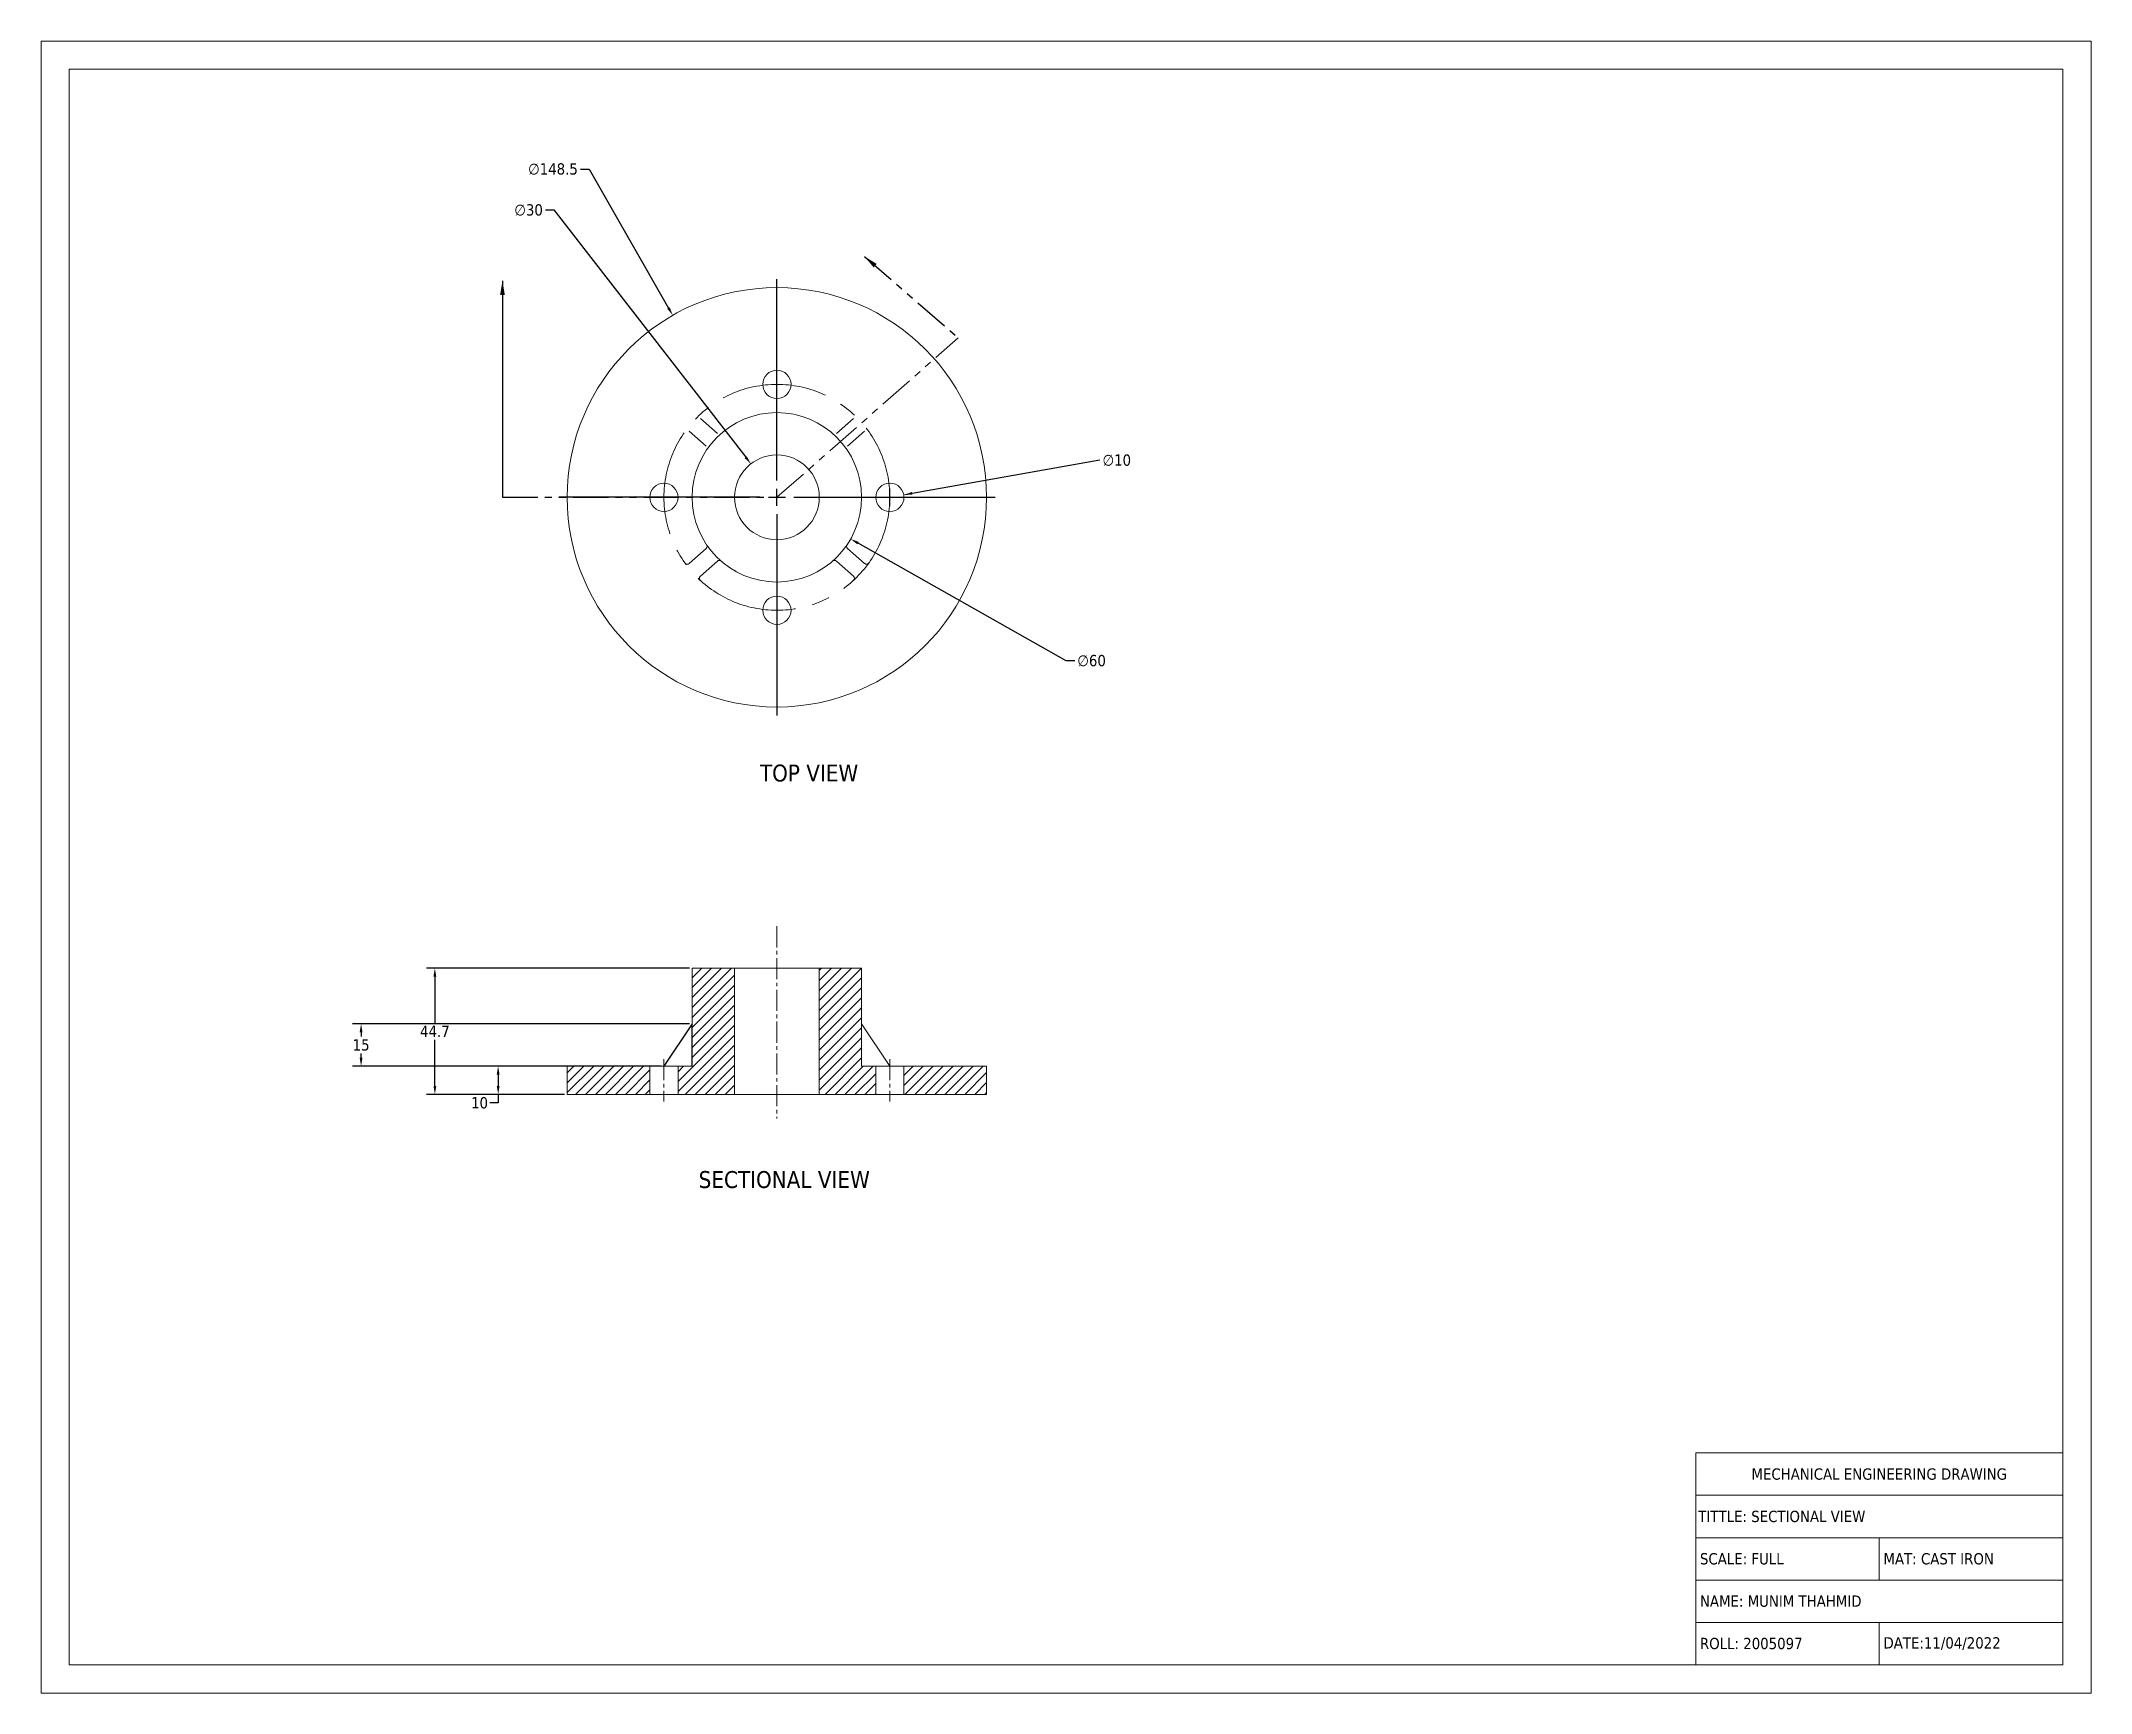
# Model space of a CAD drawing. Header units: millimetres. Extents: x -603 to 123, y 364 to 949.
import ezdxf

# ---------------------------------------------------------------- set-up
doc = ezdxf.new("R2010")
doc.units = ezdxf.units.MM
doc.header["$LTSCALE"] = 10
doc.header["$MEASUREMENT"] = 0
doc.linetypes.add('CENTER2', pattern=[1.125, 0.75, -0.125, 0.125, -0.125])
doc.linetypes.add('PHANTOM', pattern=[2.5, 1.25, -0.25, 0.25, -0.25, 0.25, -0.25])
doc.layers.get('0').update_dxf_attribs({"lineweight": 20})
doc.layers.add('DIMENSION', color=4, linetype='Continuous')
doc.styles.get("Standard").update_dxf_attribs({"font": 'tahoma.ttf', "height": 4})
doc.dimstyles.new('Customized Dimension Style', dxfattribs={"dimtxt": 3, "dimasz": 3, "dimexe": 3, "dimexo": 1, "dimgap": 1, "dimtad": 0, "dimtih": 1, "dimtoh": 1, "dimdec": 1, "dimzin": 12, "dimdsep": 46, "dimtxsty": 'Standard', "dimcen": -3, "dimadec": 0, "dimazin": 3, "dimtfac": 1, "dimtdec": 1, "dimtofl": 0, "dimtmove": 0, "dimatfit": 3, "dimfxl": 1, "dimtolj": 1, "dimtzin": 0, "dimarcsym": 0})

# ---------------------------------------------------------------- blocks, each defined once
blk = doc.blocks.new('*D24')
at = {"layer": 'Defpoints', "color": 0}
for p in [(-379.72, 851.65), (-305.96, 722.76)]:
    blk.add_point(p, dxfattribs=at)
at = {"layer": 'DIMENSION', "color": 0, "lineweight": -2}
for p, q in [((-412.38, 903.47), (-409.38, 903.47)), ((-409.38, 903.47), (-381.21, 854.25)), ((-342.84, 793.21), (-342.84, 864.46)), ((-348.84, 787.21), (-420.09, 787.21)), ((-345.84, 787.21), (-339.84, 787.21)), ((-342.84, 784.21), (-342.84, 790.21)), ((-336.84, 787.21), (-265.59, 787.21)), ((-342.84, 781.21), (-342.84, 709.96))]:
    blk.add_line(p, q, dxfattribs=at)
at = {"layer": 'DIMENSION', "color": 0}
blk.add_solid([(-380.78, 854.5), (-381.65, 854), (-379.72, 851.65)], dxfattribs=at)
at = {"layer": 'DIMENSION', "color": 0, "insert": (-422.14, 903.47), "char_height": 4, "attachment_point": 5}
blk.add_mtext('\\A1;∅148.5', dxfattribs=at)
blk = doc.blocks.new('*D25')
at = {"layer": 'Defpoints', "color": 0}
for p in [(-352.04, 799.06), (-333.64, 775.36)]:
    blk.add_point(p, dxfattribs=at)
at = {"layer": 'DIMENSION', "color": 0, "lineweight": -2}
for p, q in [((-424.82, 888.96), (-421.82, 888.96)), ((-421.82, 888.96), (-353.88, 801.43)), ((-342.84, 793.21), (-342.84, 805.21)), ((-348.84, 787.21), (-360.84, 787.21)), ((-345.84, 787.21), (-339.84, 787.21)), ((-342.84, 784.21), (-342.84, 790.21)), ((-336.84, 787.21), (-324.84, 787.21)), ((-342.84, 781.21), (-342.84, 769.21))]:
    blk.add_line(p, q, dxfattribs=at)
at = {"layer": 'DIMENSION', "color": 0}
blk.add_solid([(-353.48, 801.73), (-354.27, 801.12), (-352.04, 799.06)], dxfattribs=at)
at = {"layer": 'DIMENSION', "color": 0, "insert": (-430.78, 888.96), "char_height": 4, "attachment_point": 5}
blk.add_mtext('\\A1;∅30', dxfattribs=at)
blk = doc.blocks.new('*D26')
at = {"layer": 'Defpoints', "color": 0}
for p in [(-307.76, 786.34), (-297.92, 788.08)]:
    blk.add_point(p, dxfattribs=at)
at = {"layer": 'DIMENSION', "color": 0, "lineweight": -2}
for p, q in [((-228.42, 800.35), (-294.96, 788.6)), ((-305.84, 787.21), (-299.84, 787.21)), ((-302.84, 784.21), (-302.84, 790.21))]:
    blk.add_line(p, q, dxfattribs=at)
at = {"layer": 'DIMENSION', "color": 0}
blk.add_solid([(-295.05, 789.09), (-294.87, 788.11), (-297.92, 788.08)], dxfattribs=at)
at = {"layer": 'DIMENSION', "color": 0, "insert": (-222.47, 800.35), "char_height": 4, "attachment_point": 5}
blk.add_mtext('\\A1;∅10', dxfattribs=at)
blk = doc.blocks.new('*D27')
at = {"layer": 'Defpoints', "color": 0}
for p in [(-368.97, 801.95), (-316.71, 772.46)]:
    blk.add_point(p, dxfattribs=at)
at = {"layer": 'DIMENSION', "color": 0, "lineweight": -2}
for p, q in [((-342.84, 793.21), (-342.84, 820.21)), ((-348.84, 787.21), (-375.84, 787.21)), ((-345.84, 787.21), (-339.84, 787.21)), ((-342.84, 784.21), (-342.84, 790.21)), ((-336.84, 787.21), (-309.84, 787.21)), ((-342.84, 781.21), (-342.84, 754.21)), ((-240.34, 729.36), (-314.1, 770.99)), ((-237.34, 729.36), (-240.34, 729.36))]:
    blk.add_line(p, q, dxfattribs=at)
at = {"layer": 'DIMENSION', "color": 0}
blk.add_solid([(-313.86, 771.42), (-314.35, 770.55), (-316.71, 772.46)], dxfattribs=at)
at = {"layer": 'DIMENSION', "color": 0, "insert": (-231.39, 729.36), "char_height": 4, "attachment_point": 5}
blk.add_mtext('\\A1;∅60', dxfattribs=at)
blk = doc.blocks.new('*D28')
at = {"layer": 'Defpoints', "color": 0, "linetype": 'Continuous'}
for p in [(-417.09, 585.77), (-441.55, 575.77), (-417.09, 575.77)]:
    blk.add_point(p, dxfattribs=at)
at = {"layer": 'DIMENSION', "color": 0, "linetype": 'Continuous', "lineweight": -2}
for p, q in [((-418.09, 585.77), (-444.55, 585.77)), ((-441.55, 582.77), (-441.55, 578.77)), ((-418.09, 575.77), (-444.55, 575.77)), ((-441.55, 575.77), (-441.55, 572.77)), ((-441.55, 572.77), (-444.55, 572.77))]:
    blk.add_line(p, q, dxfattribs=at)
at = {"layer": 'DIMENSION', "color": 0, "linetype": 'Continuous'}
for points in [[(-442.05, 582.77), (-441.05, 582.77), (-441.55, 585.77)], [(-442.05, 578.77), (-441.05, 578.77), (-441.55, 575.77)]]:
    blk.add_solid(points, dxfattribs=at)
at = {"layer": 'DIMENSION', "color": 0, "linetype": 'Continuous', "insert": (-448.14, 572.77), "char_height": 4, "attachment_point": 5}
blk.add_mtext('\\A1;10', dxfattribs=at)
blk = doc.blocks.new('*D29')
at = {"layer": 'Defpoints', "color": 0, "linetype": 'Continuous'}
for p in [(-372.84, 620.47), (-463.96, 575.77), (-418.09, 575.77)]:
    blk.add_point(p, dxfattribs=at)
at = {"layer": 'DIMENSION', "color": 0, "linetype": 'Continuous', "lineweight": -2}
for p, q in [((-373.84, 620.47), (-466.96, 620.47)), ((-463.96, 617.47), (-463.96, 601.12)), ((-463.96, 578.77), (-463.96, 595.12)), ((-419.09, 575.77), (-466.96, 575.77))]:
    blk.add_line(p, q, dxfattribs=at)
at = {"layer": 'DIMENSION', "color": 0, "linetype": 'Continuous'}
for points in [[(-464.46, 617.47), (-463.46, 617.47), (-463.96, 620.47)], [(-464.46, 578.77), (-463.46, 578.77), (-463.96, 575.77)]]:
    blk.add_solid(points, dxfattribs=at)
at = {"layer": 'DIMENSION', "color": 0, "linetype": 'Continuous', "insert": (-463.96, 598.12), "char_height": 4, "attachment_point": 5}
blk.add_mtext('\\A1;44.7', dxfattribs=at)
blk = doc.blocks.new('*D30')
at = {"layer": 'Defpoints', "color": 0, "linetype": 'Continuous'}
for p in [(-372.84, 600.77), (-490.09, 585.77), (-382.84, 585.77)]:
    blk.add_point(p, dxfattribs=at)
at = {"layer": 'DIMENSION', "color": 0, "linetype": 'Continuous', "lineweight": -2}
for p, q in [((-373.84, 600.77), (-493.09, 600.77)), ((-490.09, 597.77), (-490.09, 596.31)), ((-490.09, 588.77), (-490.09, 590.22)), ((-383.84, 585.77), (-493.09, 585.77))]:
    blk.add_line(p, q, dxfattribs=at)
at = {"layer": 'DIMENSION', "color": 0, "linetype": 'Continuous'}
for points in [[(-490.59, 597.77), (-489.59, 597.77), (-490.09, 600.77)], [(-490.59, 588.77), (-489.59, 588.77), (-490.09, 585.77)]]:
    blk.add_solid(points, dxfattribs=at)
at = {"layer": 'DIMENSION', "color": 0, "linetype": 'Continuous', "insert": (-490.09, 593.27), "char_height": 4, "attachment_point": 5}
blk.add_mtext('\\A1;15', dxfattribs=at)

msp = doc.modelspace()

# ---------------------------------------------------------------- hatches: boundary and pattern name
at = {"linetype": 'Continuous'}
h = msp.add_hatch(dxfattribs=at)
h.set_pattern_fill('ANSI31', color=256, scale=20, style=0)
h.paths.add_polyline_path([(-387.84, 585.77), (-417.09, 585.77), (-417.09, 575.77), (-387.84, 575.77)])
h.paths.add_polyline_path([(-357.84, 610.77), (-357.84, 620.47), (-372.84, 620.47), (-372.84, 585.77), (-377.84, 585.77), (-377.84, 575.77), (-357.84, 575.77)])
h.paths.add_polyline_path([(-312.84, 620.47), (-327.84, 620.47), (-327.84, 610.77), (-327.84, 575.77), (-307.84, 575.77), (-307.84, 585.77), (-312.84, 585.77)])
h.paths.add_polyline_path([(-268.59, 585.77), (-297.84, 585.77), (-297.84, 575.77), (-268.59, 575.77)])

# ---------------------------------------------------------------- linework, layer by layer
at = {"linetype": 'PHANTOM'}
for p, q in [((-342.84, 787.21), (-278.62, 843.69)), ((-440.02, 787.21), (-342.84, 787.21))]:
    msp.add_line(p, q, dxfattribs=at)
at = {"linetype": 'Continuous'}
for p, q in [((-369.95, 815.12), (-363.91, 809.79)), ((-315.72, 815.11), (-321.76, 809.79)), ((-373.92, 810.62), (-367.88, 805.29)), ((-311.76, 810.61), (-317.8, 805.29)), ((-373.92, 763.8), (-367.88, 769.12)), ((-369.95, 759.3), (-363.91, 764.62)), ((-315.72, 759.3), (-321.76, 764.63)), ((-311.76, 763.8), (-317.8, 769.13)), ((-372.84, 585.77), (-372.84, 620.47)), ((-372.84, 620.47), (-312.84, 620.47)), ((-357.84, 620.47), (-357.84, 610.77)), ((-327.84, 620.47), (-327.84, 610.77)), ((-312.84, 620.47), (-312.84, 585.77)), ((-372.84, 610.77), (-372.84, 585.77)), ((-357.84, 610.77), (-357.84, 575.77)), ((-327.84, 610.77), (-327.84, 575.77)), ((-312.84, 585.77), (-312.84, 610.77)), ((-312.84, 585.77), (-312.84, 600.77)), ((-312.84, 600.77), (-302.84, 585.77)), ((-372.84, 585.77), (-417.09, 585.77)), ((-417.09, 585.77), (-417.09, 575.77)), ((-387.84, 585.77), (-387.84, 575.77)), ((-377.84, 585.77), (-377.84, 575.77)), ((-268.59, 585.77), (-312.84, 585.77)), ((-307.84, 585.77), (-307.84, 575.77)), ((-297.84, 585.77), (-297.84, 575.77)), ((-268.59, 575.77), (-268.59, 585.77)), ((-417.09, 575.77), (-268.59, 575.77))]:
    msp.add_line(p, q, dxfattribs=at)
at = {"linetype": 'CENTER2'}
for p, q in [((-342.84, 635.31), (-342.84, 567.26)), ((-382.84, 588.27), (-382.84, 573.27)), ((-302.84, 588.27), (-302.84, 573.27))]:
    msp.add_line(p, q, dxfattribs=at)
for p, q in [((-17.45, 373.8), (-17.45, 448.8)), ((-17.45, 448.8), (112.55, 448.8)), ((112.55, 448.8), (112.55, 373.8)), ((-17.45, 433.8), (112.55, 433.8)), ((112.55, 433.8), (112.55, 373.8)), ((-17.45, 418.8), (112.55, 418.8)), ((47.55, 418.8), (47.55, 403.8)), ((-17.45, 403.8), (112.55, 403.8)), ((-17.45, 388.8), (112.55, 388.8)), ((47.55, 388.8), (47.55, 373.8)), ((112.55, 373.8), (-17.45, 373.8))]:
    msp.add_line(p, q)
for points in [[(-603.45, 363.8), (122.55, 363.8), (122.55, 948.8), (-603.45, 948.8)], [(-593.45, 373.8), (112.55, 373.8), (112.55, 938.8), (-593.45, 938.8)]]:
    msp.add_lwpolyline(points, close=True)
at = {"linetype": 'Continuous'}
for centre, radius in [((-342.84, 787.21), 74.25), ((-342.84, 827.21), 5), ((-342.84, 787.21), 30), ((-342.84, 787.21), 15), ((-382.84, 787.21), 5), ((-302.84, 787.21), 5), ((-342.84, 747.21), 5)]:
    msp.add_circle(centre, radius, dxfattribs=at)
at = {"linetype": 'CENTER2', "ltscale": 5}
msp.add_circle((-342.84, 787.21), 40, dxfattribs=at)
at = {"linetype": 'Continuous'}
for centre, start, end in [((-368.54, 769.87), 311.40962, 33.99595), ((-317.14, 769.88), 146.01519, 228.60151), ((-374.58, 764.55), 215.52278, 311.40962), ((-363.25, 763.87), 48.8233, 131.40962), ((-363.25, 763.87), 48.8233, 131.40962), ((-322.43, 763.88), 48.60151, 131.18784), ((-311.09, 764.55), 228.60151, 324.48836), ((-369.29, 758.55), 131.40962, 227.29646), ((-316.38, 758.55), 312.71467, 48.60151)]:
    msp.add_arc(centre, 1, start, end, dxfattribs=at)
at = {"layer": 'DIMENSION', "linetype": 'PHANTOM'}
msp.add_line((-440.02, 787.21), (-342.84, 787.21), dxfattribs=at)
at = {"layer": 'DIMENSION', "color": 0, "linetype": 'Continuous'}
msp.add_line((-372.84, 600.77), (-382.84, 585.77), dxfattribs=at)
at = {"layer": 'DIMENSION', "linetype": 'Continuous'}
msp.add_line((-372.84, 585.77), (-372.84, 600.77), dxfattribs=at)

# ---------------------------------------------------------------- texts
at = {"char_height": 4}
for s, insert, width, attachment_point in [('MECHANICAL ENGINEERING DRAWING', (47.55, 441.3), 130, 5), ('TITTLE: SECTIONAL VIEW', (-16.52, 426.3), 130, 4), (' SCALE: FULL', (-17.45, 411.3), 65, 4), (' MAT: CAST IRON', (47.55, 411.3), 65, 4), (' NAME: MUNIM THAHMID', (-17.45, 396.3), 130, 4), (' ROLL: 2005097', (-17.45, 381.3), 65, 4), ('\\A1; DATE:11/04/2022', (47.55, 381.3), 65, 4)]:
    msp.add_mtext(s, dxfattribs=dict(at, insert=insert, width=width, attachment_point=attachment_point))
at = {"layer": 'DIMENSION', "linetype": 'Continuous', "char_height": 6, "attachment_point": 1}
for s, insert, width in [('{\\C7;TOP VIEW}', (-348.85, 692.58), 63.3475), ('{\\C7;SECTIONAL VIEW}', (-370.55, 548.62), 97.1907)]:
    msp.add_mtext(s, dxfattribs=dict(at, insert=insert, width=width))

# ---------------------------------------------------------------- dimensions: what is measured, and where the dimension line sits
at = {"layer": 'DIMENSION'}
for p1, p2, picture, middle in [((-305.96, 722.76), (-379.72, 851.65), '*D24', (-422.14, 903.47)), ((-333.64, 775.36), (-352.04, 799.06), '*D25', (-430.78, 888.96)), ((-368.97, 801.95), (-316.71, 772.46), '*D27', (-231.39, 729.36)), ((-307.76, 786.34), (-297.92, 788.08), '*D26', (-228.42, 800.35))]:
    dim = msp.add_diameter_dim_2p(p1=p1, p2=p2, dimstyle='Customized Dimension Style', dxfattribs=at)
    dim.commit()
    dim.dimension.update_dxf_attribs({"geometry": picture, "text_midpoint": middle, "dimtype": 163})
at = {"layer": 'DIMENSION', "linetype": 'Continuous'}
for base, p1, p2, picture, middle in [((-463.96, 575.77), (-372.84, 620.47), (-418.09, 575.77), '*D29', (-463.96, 598.12)), ((-490.09, 585.77), (-372.84, 600.77), (-382.84, 585.77), '*D30', (-490.09, 593.27)), ((-441.55, 575.77), (-417.09, 585.77), (-417.09, 575.77), '*D28', (-448.14, 572.77))]:
    dim = msp.add_linear_dim(base=base, p1=p1, p2=p2, angle=90, dimstyle='Customized Dimension Style', dxfattribs=at)
    dim.commit()
    dim.dimension.update_dxf_attribs({"geometry": picture, "text_midpoint": middle})

# ---------------------------------------------------------------- leaders
at = {"linetype": 'PHANTOM'}
msp.add_leader([(-311.82, 872.52), (-278.62, 843.69)], dimstyle='Customized Dimension Style', override={"dimasz": 5}, dxfattribs=at)
at = {"linetype": 'Continuous'}
msp.add_leader([(-440.02, 863.91), (-440.02, 787.21)], dimstyle='Customized Dimension Style', override={"dimasz": 5}, dxfattribs=at)

doc.saveas('drawing.dxf')
